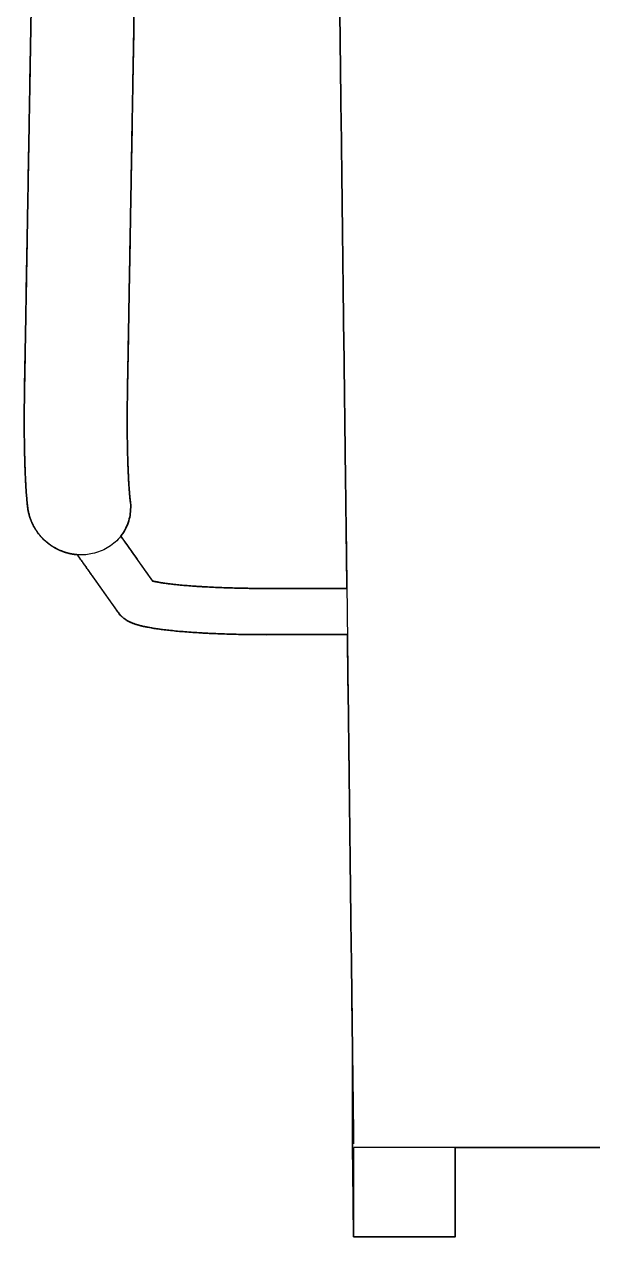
# Model space of a CAD drawing. Header units: millimetres. Extents: x 0 to 2526, y -1017 to 790.
# Drawn here: x 107.6 to 230.7, y -1016.6 to -754.3 of the extents above; entities that cross this region are included whole.
import ezdxf

# ---------------------------------------------------------------- set-up
doc = ezdxf.new("R2010")
doc.units = ezdxf.units.MM
doc.layers.add('Blocks', color=7, linetype='Continuous')
doc.layers.add('Blocks$Inner', color=7, linetype='Continuous', lineweight=25, true_color=0x007f00)
doc.layers.add('Blocks$Outline', color=7, linetype='Continuous', lineweight=35, true_color=0xff3f3f)

# ---------------------------------------------------------------- blocks, each defined once
blk = doc.blocks.new('Balcony Dining Bench w Arm Top')
at = {"layer": 'Blocks$Inner'}
for points, degree in [([(647.45, 458.89), (647.45, -75.69), (647.45, -610.26)], 2), ([(647.45, -588.27), (657.12, -588.27), (666.79, -588.27)], 2), ([(666.79, -588.27), (666.79, -599.27), (666.79, -610.27)], 2), ([(644.82, -610.54), (634.27, -610.54), (623.72, -610.54)], 2), ([(666.79, -610.27), (655.8, -610.41), (644.82, -610.54)], 2), ([(647.46, -610.27), (657.12, -610.27), (666.79, -610.27)], 2), ([(526.54, -629.2), (526.54, -620.49), (526.53, -611.73)], 2), ([(536.51, -611.61), (536.54, -620.43), (536.54, -629.2)], 2), ([(515.24, -660.67), (518.47, -658.38), (521.7, -656.08), (524.94, -653.79)], 3), ([(532.09, -660.96), (531.99, -661.04), (531.88, -661.12), (531.77, -661.2)], 3)]:
    blk.add_open_spline(points, degree=degree, dxfattribs=at)
for points, knots in [([(229.73, -615.36), (229.8, -615.36), (229.88, -615.36), (229.96, -615.36), (230.21, -615.35), (230.49, -615.35), (230.78, -615.35), (231.08, -615.34), (231.39, -615.34), (231.73, -615.33), (232.06, -615.33), (232.42, -615.33), (232.78, -615.32), (233.15, -615.32), (233.53, -615.31), (233.93, -615.31), (234.32, -615.3), (234.73, -615.3), (235.15, -615.29), (235.57, -615.29), (236, -615.28), (236.43, -615.28), (236.87, -615.27), (237.31, -615.27), (237.76, -615.26), (238.21, -615.25), (238.66, -615.25), (239.11, -615.24), (241.86, -615.21), (244.6, -615.18), (247.35, -615.14), (250.1, -615.11), (252.85, -615.08), (255.6, -615.04), (261.09, -614.97), (266.59, -614.91), (272.09, -614.84), (283.08, -614.71), (294.07, -614.57), (305.06, -614.44), (316.06, -614.3), (327.05, -614.17), (338.04, -614.04), (349.03, -613.9), (360.03, -613.77), (371.02, -613.63), (382.01, -613.5), (393, -613.36), (404, -613.23), (414.99, -613.1), (425.98, -612.96), (436.97, -612.83), (447.97, -612.69), (458.96, -612.56), (469.95, -612.43), (480.94, -612.29), (491.94, -612.16), (502.93, -612.02), (513.92, -611.89), (524.91, -611.75), (535.91, -611.62), (546.9, -611.49), (557.89, -611.35), (568.88, -611.22), (579.88, -611.08), (590.87, -610.95), (601.86, -610.82), (612.85, -610.68), (623.85, -610.55), (634.84, -610.41), (635.3, -610.41), (635.86, -610.4), (636.33, -610.39), (636.82, -610.39), (637.31, -610.38), (637.79, -610.38), (638.28, -610.37), (638.75, -610.37), (639.22, -610.36), (639.68, -610.35), (640.14, -610.35), (640.57, -610.34), (641.01, -610.34), (641.44, -610.33), (641.84, -610.33), (642.25, -610.32), (642.63, -610.32), (643, -610.31), (643.36, -610.31), (643.71, -610.31), (644.02, -610.3), (644.34, -610.3), (644.63, -610.29), (644.9, -610.29), (645.17, -610.29), (645.41, -610.29), (645.62, -610.28), (645.83, -610.28), (646.01, -610.28), (646.16, -610.28), (646.31, -610.27), (646.43, -610.27), (646.52, -610.27), (646.6, -610.27), (646.66, -610.27), (646.68, -610.27)], [19.73819, 19.73819, 19.73819, 19.73819, 20.156433, 20.156433, 20.156433, 21.51131, 21.51131, 21.51131, 22.867333, 22.867333, 22.867333, 24.223356, 24.223356, 24.223356, 25.578233, 25.578233, 25.578233, 26.934314, 26.934314, 26.934314, 28.290364, 28.290364, 28.290364, 29.645171, 29.645171, 29.645171, 31.001111, 31.001111, 31.001111, 39.250151, 39.250151, 39.250151, 47.499191, 47.499191, 47.499191, 63.99727, 63.99727, 63.99727, 96.993427, 96.993427, 96.993427, 129.989583, 129.989583, 129.989583, 162.98574, 162.98574, 162.98574, 195.981896, 195.981896, 195.981896, 228.978052, 228.978052, 228.978052, 261.974209, 261.974209, 261.974209, 294.970365, 294.970365, 294.970365, 327.966521, 327.966521, 327.966521, 360.962678, 360.962678, 360.962678, 393.958835, 393.958835, 393.958835, 426.954994, 426.954994, 426.954994, 428.445018, 428.445018, 428.445018, 429.933657, 429.933657, 429.933657, 431.423897, 431.423897, 431.423897, 432.914166, 432.914166, 432.914166, 434.402863, 434.402863, 434.402863, 435.89308, 435.89308, 435.89308, 437.383297, 437.383297, 437.383297, 438.871994, 438.871994, 438.871994, 440.362263, 440.362263, 440.362263, 441.852504, 441.852504, 441.852504, 443.341143, 443.341143, 443.341143, 444.831305, 444.831305, 444.831305, 444.831305]), ([(526.36, -638.89), (526.39, -638.12), (526.42, -637.34), (526.46, -635.75), (526.48, -634.94), (526.51, -633.32), (526.53, -632.5), (526.54, -630.85), (526.54, -630.02), (526.54, -629.2)], [170.421057, 170.421057, 170.421057, 170.421057, 172.899069, 172.899069, 175.378969, 175.378969, 177.860181, 177.860181, 180.342277, 180.342277, 180.342277, 180.342277]), ([(536.54, -629.2), (536.54, -630.05), (536.54, -630.91), (536.52, -632.62), (536.51, -633.47), (536.48, -635.16), (536.46, -636), (536.41, -637.65), (536.39, -638.47), (536.36, -639.28)], [36.408474, 36.408474, 36.408474, 36.408474, 38.981405, 38.981405, 41.555388, 41.555388, 44.130746, 44.130746, 46.707799, 46.707799, 46.707799, 46.707799]), ([(525.8, -647.79), (525.86, -647.16), (525.92, -646.49), (526.02, -645.1), (526.08, -644.38), (526.17, -642.89), (526.21, -642.11), (526.3, -640.53), (526.33, -639.72), (526.36, -638.89)], [159.783077, 159.783077, 159.783077, 159.783077, 162.435644, 162.435644, 165.09364, 165.09364, 167.755802, 167.755802, 170.421057, 170.421057, 170.421057, 170.421057]), ([(536.36, -639.28), (536.32, -640.14), (536.28, -641), (536.21, -642.38), (536.18, -642.93), (536.14, -643.74), (536.12, -644), (536.07, -644.8), (536.03, -645.32), (535.98, -646.08), (535.96, -646.33), (535.9, -647.08), (535.86, -647.56), (535.8, -648.27), (535.78, -648.51), (535.75, -648.74)], [46.707799, 46.707799, 46.707799, 46.707799, 49.479433, 49.479433, 51.329001, 51.329001, 52.254315, 52.254315, 54.106183, 54.106183, 55.032736, 55.032736, 56.887471, 56.887471, 57.815672, 57.815672, 57.815672, 57.815672]), ([(525, -653.53), (525.02, -653.41), (525.05, -653.29), (525.09, -653.07), (525.11, -652.97), (525.15, -652.75), (525.18, -652.62), (525.25, -652.22), (525.29, -651.94), (525.36, -651.48), (525.39, -651.32), (525.48, -650.67), (525.54, -650.15), (525.68, -649.02), (525.74, -648.42), (525.8, -647.79)], [149.242891, 149.242891, 149.242891, 149.242891, 150.238441, 150.238441, 150.988294, 150.988294, 151.863073, 151.863073, 153.615939, 153.615939, 154.494501, 154.494501, 157.134863, 157.134863, 159.783077, 159.783077, 159.783077, 159.783077]), ([(535.75, -648.74), (535.71, -649.2), (535.66, -649.65), (535.59, -650.31), (535.57, -650.52), (535.47, -651.37), (535.39, -651.98), (535.26, -652.95), (535.2, -653.32), (535.11, -653.86), (535.08, -654.03), (535.02, -654.38), (534.99, -654.55), (534.93, -654.86), (534.9, -655), (534.84, -655.33), (534.8, -655.51), (534.76, -655.69)], [57.815672, 57.815672, 57.815672, 57.815672, 59.67395, 59.67395, 60.604345, 60.604345, 63.403265, 63.403265, 65.275741, 65.275741, 66.214304, 66.214304, 67.15501, 67.15501, 67.964494, 67.964494, 69.044135, 69.044135, 69.044135, 69.044135]), ([(253.83, -655.2), (253.85, -655.2), (258.89, -655.29), (268.95, -655.47), (281.5, -655.69), (291.52, -655.86), (299.08, -655.99), (306.48, -656.12), (315.03, -656.27), (324.08, -656.43), (333.07, -656.59), (339.98, -656.71), (344.93, -656.79), (352.47, -656.93), (363.75, -657.12), (378.81, -657.39), (398.88, -657.74), (434.01, -658.35), (464.12, -658.88), (484.19, -659.23)], [352.950862, 352.950862, 352.950862, 352.950862, 353.015664, 368.378249, 383.740834, 391.422127, 399.103419, 406.784712, 414.466005, 422.147297, 429.82859, 437.509883, 441.350529, 445.191175, 460.55376, 475.916346, 491.278931, 522.004102, 583.454443, 583.454443, 583.454443, 583.454443]), ([(534.76, -655.69), (534.73, -655.83), (534.7, -655.98), (534.63, -656.26), (534.59, -656.4), (534.52, -656.67), (534.48, -656.81), (534.41, -657.08), (534.37, -657.21), (534.29, -657.46), (534.25, -657.58), (534.16, -657.84), (534.1, -658), (533.99, -658.28), (533.93, -658.42), (533.81, -658.67), (533.76, -658.79), (533.69, -658.94), (533.67, -658.97), (533.59, -659.12), (533.53, -659.23), (533.43, -659.39), (533.41, -659.43), (533.33, -659.56), (533.27, -659.65), (533.12, -659.86), (533.04, -659.98), (532.86, -660.2), (532.77, -660.31), (532.62, -660.47), (532.56, -660.52), (532.38, -660.71), (532.24, -660.84), (532.09, -660.96)], [69.044135, 69.044135, 69.044135, 69.044135, 69.911612, 69.911612, 70.782398, 70.782398, 71.666311, 71.666311, 72.564876, 72.564876, 73.354819, 73.354819, 74.387597, 74.387597, 75.322089, 75.322089, 76.075239, 76.075239, 76.280435, 76.280435, 77.028219, 77.028219, 77.274459, 77.274459, 77.828785, 77.828785, 78.52502, 78.52502, 79.147293, 79.147293, 79.473626, 79.473626, 80.244221, 80.244221, 80.244221, 80.244221]), ([(508.04, -658.57), (508.6, -658.5), (509.26, -658.5), (510.46, -658.62), (510.98, -658.7), (512.05, -658.98), (512.61, -659.17), (513.58, -659.6), (514, -659.83), (514.82, -660.34), (515.22, -660.64), (516.02, -661.33), (516.42, -661.74), (517.14, -662.61), (517.48, -663.1), (518.05, -664.08), (518.3, -664.6), (518.71, -665.65), (518.88, -666.2), (519.01, -666.76)], [0, 0, 0, 0, 3.574606, 3.574606, 5.943225, 5.943225, 8.311843, 8.311843, 10.048195, 10.048195, 11.784548, 11.784548, 13.630294, 13.630294, 15.47604, 15.47604, 17.225332, 17.225332, 18.974623, 18.974623, 18.974623, 18.974623]), ([(519.01, -666.76), (519.12, -667.25), (519.19, -667.75), (519.28, -668.76), (519.29, -669.27), (519.26, -669.78)], [18.974623, 18.974623, 18.974623, 18.974623, 20.500131, 20.500131, 22.025639, 22.025639, 22.025639, 22.025639]), ([(519.26, -669.78), (519.22, -670.48), (519.12, -671.18), (518.83, -672.42), (518.65, -672.98), (518.23, -674.05), (517.98, -674.57), (517.37, -675.61), (517, -676.15), (516.21, -677.1), (515.79, -677.54), (514.92, -678.31), (514.47, -678.66), (513.59, -679.24), (513.14, -679.5), (512.06, -680.03), (511.41, -680.28), (510.25, -680.63), (509.71, -680.74), (509.23, -680.8)], [22.025639, 22.025639, 22.025639, 22.025639, 24.141108, 24.141108, 25.89914, 25.89914, 27.657171, 27.657171, 29.679111, 29.679111, 31.701051, 31.701051, 33.709848, 33.709848, 35.718646, 35.718646, 38.787028, 38.787028, 41.85541, 41.85541, 41.85541, 41.85541]), ([(483.8, -681.51), (463.73, -681.16), (433.62, -680.63), (398.49, -680.02), (378.42, -679.67), (363.37, -679.41), (352.08, -679.21), (344.54, -679.08), (339.59, -678.99), (332.68, -678.87), (323.7, -678.71), (314.65, -678.56), (306.09, -678.41), (298.69, -678.28), (291.13, -678.14), (281.11, -677.97), (268.56, -677.75), (258.5, -677.57), (253.46, -677.49), (253.44, -677.49)], [76.499898, 76.499898, 76.499898, 76.499898, 137.950239, 168.67541, 184.037995, 199.40058, 214.763166, 218.603812, 222.444458, 230.125751, 237.807044, 245.488336, 253.169629, 260.850921, 268.532214, 276.213507, 291.576092, 306.938677, 307.003479, 307.003479, 307.003479, 307.003479])]:
    blk.add_open_spline(points, degree=3, knots=knots, dxfattribs=at)
blk.add_rational_spline([(524.94, -653.79), (524.94, -653.79), (524.94, -653.78), (524.96, -653.7), (524.98, -653.62), (525, -653.53)], [0.854589728834, 1, 1, 1, 1, 1], degree=3, knots=[148.4003092, 148.4003092, 148.4003092, 148.4003092, 148.43414, 148.43414, 149.2428908, 149.2428908, 149.2428908, 149.2428908], dxfattribs=at)
for points, weights, degree in [([(484.19, -659.23), (500.36, -659.51), (508.04, -658.57)], [1, 0.850288292004, 1], 2), ([(531.77, -661.2), (527.6, -664.16), (523.42, -667.13), (519.24, -670.09)], [1, 0.854589728834, 0.854589728834, 0.854589728834], 3), ([(509.23, -680.8), (501.11, -681.81), (483.8, -681.51)], [1, 0.848495631758, 1], 2)]:
    blk.add_rational_spline(points, weights, degree=degree, dxfattribs=at)
at = {"layer": 'Blocks$Outline'}
for points in [[(647.45, -588.27), (647.45, 436.9)], [(624.25, -610.54), (644.82, -610.54), (666.79, -610.27), (666.79, -588.27), (647.45, -588.27)]]:
    blk.add_lwpolyline(points, dxfattribs=at)
for points, knots in [([(536.51, -611.61), (547.3, -611.48), (558.09, -611.35), (568.88, -611.22), (579.88, -611.08), (590.87, -610.95), (601.86, -610.82), (609.32, -610.72), (616.79, -610.63), (624.25, -610.54)], [328.575421, 328.575421, 328.575421, 328.575421, 360.962678, 360.962678, 360.962678, 393.958835, 393.958835, 393.958835, 416.35979, 416.35979, 416.35979, 416.35979]), ([(242.31, -615.2), (243.99, -615.18), (245.67, -615.16), (247.35, -615.14), (250.1, -615.11), (252.85, -615.08), (255.6, -615.04), (261.09, -614.97), (266.59, -614.91), (272.09, -614.84), (283.08, -614.71), (294.07, -614.57), (305.06, -614.44), (316.06, -614.3), (327.05, -614.17), (338.04, -614.04), (349.03, -613.9), (360.03, -613.77), (371.02, -613.63), (382.01, -613.5), (393, -613.36), (404, -613.23), (414.99, -613.1), (425.98, -612.96), (436.97, -612.83), (447.97, -612.69), (458.96, -612.56), (469.95, -612.43), (480.94, -612.29), (491.94, -612.16), (502.93, -612.02), (510.79, -611.93), (518.66, -611.83), (526.53, -611.73)], [34.209075, 34.209075, 34.209075, 34.209075, 39.250151, 39.250151, 39.250151, 47.499191, 47.499191, 47.499191, 63.99727, 63.99727, 63.99727, 96.993427, 96.993427, 96.993427, 129.989583, 129.989583, 129.989583, 162.98574, 162.98574, 162.98574, 195.981896, 195.981896, 195.981896, 228.978052, 228.978052, 228.978052, 261.974209, 261.974209, 261.974209, 294.970365, 294.970365, 294.970365, 318.582197, 318.582197, 318.582197, 318.582197]), ([(515.24, -660.67), (514.97, -660.46), (514.69, -660.26), (514, -659.83), (513.58, -659.6), (512.61, -659.17), (512.05, -658.98), (510.98, -658.7), (510.46, -658.62), (509.26, -658.5), (508.6, -658.5), (508.04, -658.57)], [-11.234391, -11.234391, -11.234391, -11.234391, -10.048195, -10.048195, -8.311843, -8.311843, -5.943225, -5.943225, -3.574606, -3.574606, 0, 0, 0, 0])]:
    blk.add_open_spline(points, degree=3, knots=knots, dxfattribs=at)
for points, weights, knots in [([(526.53, -611.73), (526.54, -617.57), (526.54, -623.39), (526.54, -629.2), (526.54, -630.02), (526.54, -630.85), (526.53, -632.5), (526.51, -633.32), (526.48, -634.94), (526.46, -635.75), (526.42, -637.34), (526.39, -638.12), (526.36, -638.89), (526.33, -639.72), (526.3, -640.53), (526.21, -642.11), (526.17, -642.89), (526.08, -644.38), (526.02, -645.1), (525.92, -646.49), (525.86, -647.16), (525.8, -647.79), (525.74, -648.42), (525.68, -649.02), (525.54, -650.15), (525.48, -650.67), (525.39, -651.32), (525.36, -651.48), (525.29, -651.94), (525.25, -652.22), (525.18, -652.62), (525.15, -652.75), (525.11, -652.97), (525.09, -653.07), (525.05, -653.29), (525.02, -653.41), (525, -653.53), (524.98, -653.62), (524.96, -653.7), (524.94, -653.78), (524.94, -653.79), (524.94, -653.79), (521.7, -656.08), (518.47, -658.38), (515.24, -660.67)], [1, 1, 1, 1, 1, 1, 1, 1, 1, 1, 1, 1, 1, 1, 1, 1, 1, 1, 1, 1, 1, 1, 1, 1, 1, 1, 1, 1, 1, 1, 1, 1, 1, 1, 1, 1, 1, 1, 1, 1, 1, 0.854589728834, 0.854589728834, 0.854589728834, 0.854589728834], [-197.756653, -197.756653, -197.756653, -197.756653, -180.342277, -180.342277, -180.342277, -177.860181, -177.860181, -175.378969, -175.378969, -172.899069, -172.899069, -170.421057, -170.421057, -170.421057, -167.755802, -167.755802, -165.09364, -165.09364, -162.435644, -162.435644, -159.783077, -159.783077, -159.783077, -157.134863, -157.134863, -154.494501, -154.494501, -153.615939, -153.615939, -151.863073, -151.863073, -150.988294, -150.988294, -150.238441, -150.238441, -149.242891, -149.242891, -149.242891, -148.43414, -148.43414, -148.400309, -148.400309, -148.400309, -53.536717, -53.536717, -53.536717, -53.536717]), ([(519.24, -670.09), (523.42, -667.13), (527.6, -664.16), (531.77, -661.2), (531.88, -661.12), (531.99, -661.04), (532.09, -660.96), (532.24, -660.84), (532.38, -660.71), (532.56, -660.52), (532.62, -660.47), (532.77, -660.31), (532.86, -660.2), (533.04, -659.98), (533.12, -659.86), (533.27, -659.65), (533.33, -659.56), (533.41, -659.43), (533.43, -659.39), (533.53, -659.23), (533.59, -659.12), (533.67, -658.97), (533.69, -658.94), (533.76, -658.79), (533.81, -658.67), (533.93, -658.42), (533.99, -658.28), (534.1, -658), (534.16, -657.84), (534.25, -657.58), (534.29, -657.46), (534.37, -657.21), (534.41, -657.08), (534.48, -656.81), (534.52, -656.67), (534.59, -656.4), (534.63, -656.26), (534.7, -655.98), (534.73, -655.83), (534.76, -655.69), (534.8, -655.51), (534.84, -655.33), (534.9, -655), (534.93, -654.86), (534.99, -654.55), (535.02, -654.38), (535.08, -654.03), (535.11, -653.86), (535.2, -653.32), (535.26, -652.95), (535.39, -651.98), (535.47, -651.37), (535.57, -650.52), (535.59, -650.31), (535.66, -649.65), (535.71, -649.2), (535.75, -648.74), (535.78, -648.51), (535.8, -648.27), (535.86, -647.56), (535.9, -647.08), (535.96, -646.33), (535.98, -646.08), (536.03, -645.32), (536.07, -644.8), (536.12, -644), (536.14, -643.74), (536.18, -642.93), (536.21, -642.38), (536.28, -641), (536.32, -640.14), (536.36, -639.28), (536.39, -638.47), (536.41, -637.65), (536.46, -636), (536.48, -635.16), (536.51, -633.47), (536.52, -632.62), (536.54, -630.91), (536.54, -630.05), (536.54, -629.2), (536.54, -623.35), (536.53, -617.49), (536.51, -611.61)], [0.854589728834, 0.854589728834, 0.854589728834, 1, 1, 1, 1, 1, 1, 1, 1, 1, 1, 1, 1, 1, 1, 1, 1, 1, 1, 1, 1, 1, 1, 1, 1, 1, 1, 1, 1, 1, 1, 1, 1, 1, 1, 1, 1, 1, 1, 1, 1, 1, 1, 1, 1, 1, 1, 1, 1, 1, 1, 1, 1, 1, 1, 1, 1, 1, 1, 1, 1, 1, 1, 1, 1, 1, 1, 1, 1, 1, 1, 1, 1, 1, 1, 1, 1, 1, 1, 1, 1, 1], [-203.340874, -203.340874, -203.340874, -203.340874, -80.746143, -80.746143, -80.746143, -80.244221, -80.244221, -80.244221, -79.473626, -79.473626, -79.147293, -79.147293, -78.52502, -78.52502, -77.828785, -77.828785, -77.274459, -77.274459, -77.028219, -77.028219, -76.280435, -76.280435, -76.075239, -76.075239, -75.322089, -75.322089, -74.387597, -74.387597, -73.354819, -73.354819, -72.564876, -72.564876, -71.666311, -71.666311, -70.782398, -70.782398, -69.911612, -69.911612, -69.044135, -69.044135, -69.044135, -67.964494, -67.964494, -67.15501, -67.15501, -66.214304, -66.214304, -65.275741, -65.275741, -63.403265, -63.403265, -60.604345, -60.604345, -59.67395, -59.67395, -57.815672, -57.815672, -57.815672, -56.887471, -56.887471, -55.032736, -55.032736, -54.106183, -54.106183, -52.254315, -52.254315, -51.329001, -51.329001, -49.479433, -49.479433, -46.707799, -46.707799, -46.707799, -44.130746, -44.130746, -41.555388, -41.555388, -38.981405, -38.981405, -36.408474, -36.408474, -36.408474, -18.871929, -18.871929, -18.871929, -18.871929]), ([(508.04, -658.57), (503.2, -659.16), (494.37, -659.4), (484.19, -659.23), (464.12, -658.88), (434.01, -658.35), (398.88, -657.74), (378.81, -657.39), (363.75, -657.12), (352.47, -656.93), (344.93, -656.79), (339.98, -656.71), (333.07, -656.59), (324.08, -656.43), (315.03, -656.27), (306.48, -656.12), (299.08, -655.99), (291.52, -655.86), (281.5, -655.69), (268.95, -655.47), (258.89, -655.29), (253.85, -655.2), (253.83, -655.2), (253.2, -655.19), (252.57, -655.2), (251.29, -655.24), (250.65, -655.28), (248.68, -655.47), (247.39, -655.7), (245.51, -656.25), (244.86, -656.48), (243.55, -657.07), (242.9, -657.44), (241.55, -658.41), (240.89, -659.05), (240.09, -660.13), (239.87, -660.47), (239.67, -660.83)], [1, 0.900192194669, 0.900192194669, 1, 1, 1, 1, 1, 1, 1, 1, 1, 1, 1, 1, 1, 1, 1, 1, 1, 1, 1, 1, 1, 1, 1, 1, 1, 1, 1, 1, 1, 1, 1, 1, 1, 1, 1], [-615.814742, -615.814742, -615.814742, -615.814742, -583.454443, -583.454443, -583.454443, -522.004102, -491.278931, -475.916346, -460.55376, -445.191175, -441.350529, -437.509883, -429.82859, -422.147297, -414.466005, -406.784712, -399.103419, -391.422127, -383.740834, -368.378249, -353.015664, -352.950862, -352.950862, -352.950862, -351.041971, -351.041971, -349.095222, -349.095222, -344.952597, -344.952597, -342.649374, -342.649374, -340.077393, -340.077393, -336.958941, -336.958941, -335.608428, -335.608428, -335.608428, -335.608428]), ([(239.23, -670.83), (239.47, -671.4), (239.76, -671.93), (240.64, -673.2), (241.28, -673.86), (242.6, -674.88), (243.23, -675.26), (244.52, -675.9), (245.16, -676.15), (247.02, -676.77), (248.31, -677.04), (250.27, -677.3), (250.9, -677.36), (252.18, -677.45), (252.81, -677.48), (253.44, -677.49), (253.46, -677.49), (258.5, -677.57), (268.56, -677.75), (281.11, -677.97), (291.13, -678.14), (298.69, -678.28), (306.09, -678.41), (314.65, -678.56), (323.7, -678.71), (332.68, -678.87), (339.59, -678.99), (344.54, -679.08), (352.08, -679.21), (363.37, -679.41), (378.42, -679.67), (398.49, -680.02), (433.62, -680.63), (463.73, -681.16), (483.8, -681.51), (494.69, -681.7), (504.12, -681.44), (509.23, -680.8), (509.71, -680.74), (510.25, -680.63), (511.41, -680.28), (512.06, -680.03), (513.14, -679.5), (513.59, -679.24), (514.47, -678.66), (514.92, -678.31), (515.79, -677.54), (516.21, -677.1), (517, -676.15), (517.37, -675.61), (517.98, -674.57), (518.23, -674.05), (518.65, -672.98), (518.83, -672.42), (519.1, -671.28), (519.19, -670.69), (519.24, -670.09)], [1, 1, 1, 1, 1, 1, 1, 1, 1, 1, 1, 1, 1, 1, 1, 1, 1, 1, 1, 1, 1, 1, 1, 1, 1, 1, 1, 1, 1, 1, 1, 1, 1, 1, 1, 0.898997087839, 0.898997087839, 1, 1, 1, 1, 1, 1, 1, 1, 1, 1, 1, 1, 1, 1, 1, 1, 1, 1, 1, 1], [-325.000773, -325.000773, -325.000773, -325.000773, -322.997769, -322.997769, -319.876592, -319.876592, -317.304579, -317.304579, -315.001778, -315.001778, -310.85943, -310.85943, -308.912507, -308.912507, -307.003479, -307.003479, -307.003479, -306.938677, -291.576092, -276.213507, -268.532214, -260.850921, -253.169629, -245.488336, -237.807044, -230.125751, -222.444458, -218.603812, -214.763166, -199.40058, -184.037995, -168.67541, -137.950239, -76.499898, -76.499898, -76.499898, -41.85541, -41.85541, -41.85541, -38.787028, -38.787028, -35.718646, -35.718646, -33.709848, -33.709848, -31.701051, -31.701051, -29.679111, -29.679111, -27.657171, -27.657171, -25.89914, -25.89914, -24.141108, -24.141108, -22.341162, -22.341162, -22.341162, -22.341162])]:
    blk.add_rational_spline(points, weights, degree=3, knots=knots, dxfattribs=at)

msp = doc.modelspace()

# ---------------------------------------------------------------- block references
at = {"layer": 'Blocks', "rotation": 270.0000000000025}
msp.add_blockref('Balcony Dining Bench w Arm Top', (789.2, -349.82), dxfattribs=at)

doc.saveas('drawing.dxf')
